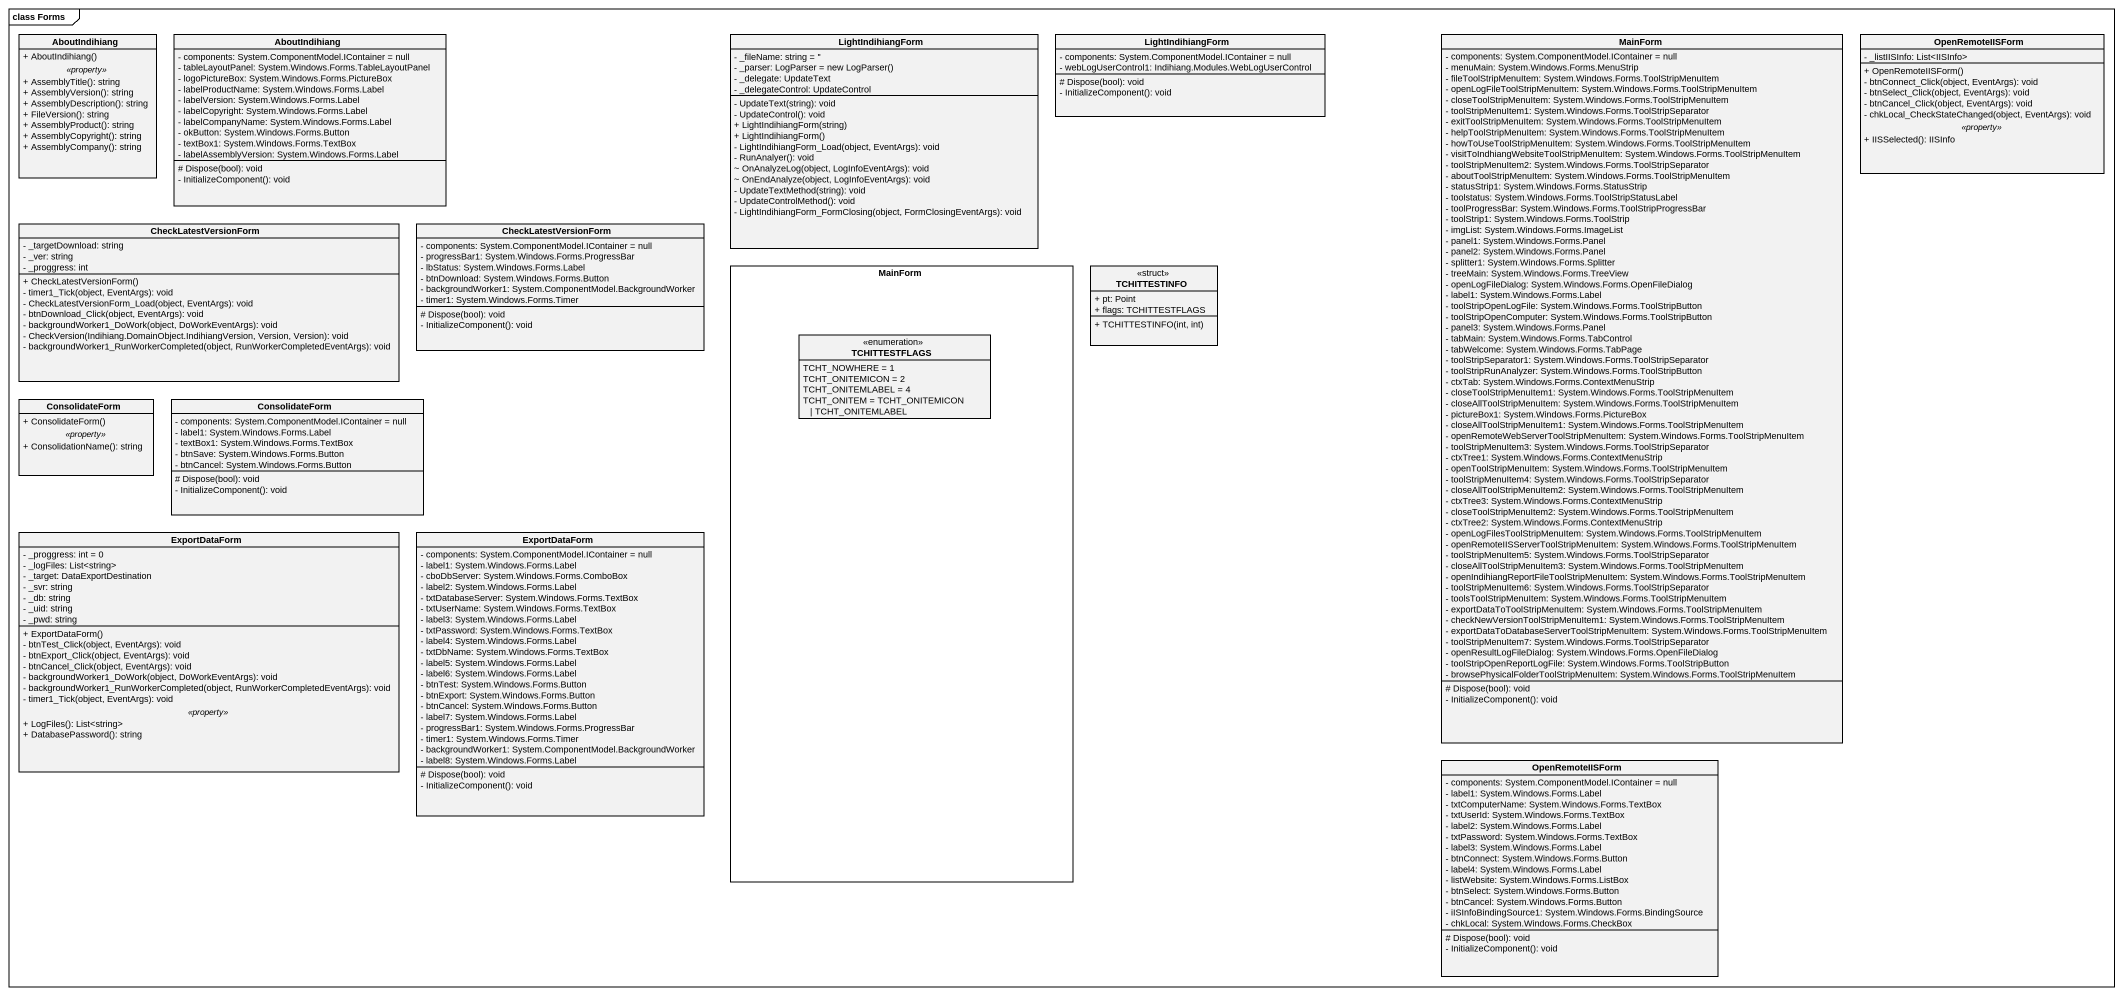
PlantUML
@startuml
mainframe class Forms
hide circle
hide empty members
skinparam classAttributeIconSize 0
class AboutIndihiang {
  + AboutIndihiang()
  .. <<property>> ..
  + AssemblyTitle(): string
  + AssemblyVersion(): string
  + AssemblyDescription(): string
  + FileVersion(): string
  + AssemblyProduct(): string
  + AssemblyCopyright(): string
  + AssemblyCompany(): string
}
class "AboutIndihiang" as AboutIndihiang_2 {
  - components: System.ComponentModel.IContainer = null
  - tableLayoutPanel: System.Windows.Forms.TableLayoutPanel
  - logoPictureBox: System.Windows.Forms.PictureBox
  - labelProductName: System.Windows.Forms.Label
  - labelVersion: System.Windows.Forms.Label
  - labelCopyright: System.Windows.Forms.Label
  - labelCompanyName: System.Windows.Forms.Label
  - okButton: System.Windows.Forms.Button
  - textBox1: System.Windows.Forms.TextBox
  - labelAssemblyVersion: System.Windows.Forms.Label
  # Dispose(bool): void
  - InitializeComponent(): void
}
class LightIndihiangForm {
  - _fileName: string = ''
  {field} - _parser: LogParser = new LogParser()
  - _delegate: UpdateText
  - _delegateControl: UpdateControl
  - UpdateText(string): void
  - UpdateControl(): void
  + LightIndihiangForm(string)
  + LightIndihiangForm()
  - LightIndihiangForm_Load(object, EventArgs): void
  - RunAnalyer(): void
  ~ OnAnalyzeLog(object, LogInfoEventArgs): void
  ~ OnEndAnalyze(object, LogInfoEventArgs): void
  - UpdateTextMethod(string): void
  - UpdateControlMethod(): void
  - LightIndihiangForm_FormClosing(object, FormClosingEventArgs): void
}
class "LightIndihiangForm" as LightIndihiangForm_2 {
  - components: System.ComponentModel.IContainer = null
  - webLogUserControl1: Indihiang.Modules.WebLogUserControl
  # Dispose(bool): void
  - InitializeComponent(): void
}
class MainForm {
  - components: System.ComponentModel.IContainer = null
  - menuMain: System.Windows.Forms.MenuStrip
  - fileToolStripMenuItem: System.Windows.Forms.ToolStripMenuItem
  - openLogFileToolStripMenuItem: System.Windows.Forms.ToolStripMenuItem
  - closeToolStripMenuItem: System.Windows.Forms.ToolStripMenuItem
  - toolStripMenuItem1: System.Windows.Forms.ToolStripSeparator
  - exitToolStripMenuItem: System.Windows.Forms.ToolStripMenuItem
  - helpToolStripMenuItem: System.Windows.Forms.ToolStripMenuItem
  - howToUseToolStripMenuItem: System.Windows.Forms.ToolStripMenuItem
  - visitToIndhiangWebsiteToolStripMenuItem: System.Windows.Forms.ToolStripMenuItem
  - toolStripMenuItem2: System.Windows.Forms.ToolStripSeparator
  - aboutToolStripMenuItem: System.Windows.Forms.ToolStripMenuItem
  - statusStrip1: System.Windows.Forms.StatusStrip
  - toolstatus: System.Windows.Forms.ToolStripStatusLabel
  - toolProgressBar: System.Windows.Forms.ToolStripProgressBar
  - toolStrip1: System.Windows.Forms.ToolStrip
  - imgList: System.Windows.Forms.ImageList
  - panel1: System.Windows.Forms.Panel
  - panel2: System.Windows.Forms.Panel
  - splitter1: System.Windows.Forms.Splitter
  - treeMain: System.Windows.Forms.TreeView
  - openLogFileDialog: System.Windows.Forms.OpenFileDialog
  - label1: System.Windows.Forms.Label
  - toolStripOpenLogFile: System.Windows.Forms.ToolStripButton
  - toolStripOpenComputer: System.Windows.Forms.ToolStripButton
  - panel3: System.Windows.Forms.Panel
  - tabMain: System.Windows.Forms.TabControl
  - tabWelcome: System.Windows.Forms.TabPage
  - toolStripSeparator1: System.Windows.Forms.ToolStripSeparator
  - toolStripRunAnalyzer: System.Windows.Forms.ToolStripButton
  - ctxTab: System.Windows.Forms.ContextMenuStrip
  - closeToolStripMenuItem1: System.Windows.Forms.ToolStripMenuItem
  - closeAllToolStripMenuItem: System.Windows.Forms.ToolStripMenuItem
  - pictureBox1: System.Windows.Forms.PictureBox
  - closeAllToolStripMenuItem1: System.Windows.Forms.ToolStripMenuItem
  - openRemoteWebServerToolStripMenuItem: System.Windows.Forms.ToolStripMenuItem
  - toolStripMenuItem3: System.Windows.Forms.ToolStripSeparator
  - ctxTree1: System.Windows.Forms.ContextMenuStrip
  - openToolStripMenuItem: System.Windows.Forms.ToolStripMenuItem
  - toolStripMenuItem4: System.Windows.Forms.ToolStripSeparator
  - closeAllToolStripMenuItem2: System.Windows.Forms.ToolStripMenuItem
  - ctxTree3: System.Windows.Forms.ContextMenuStrip
  - closeToolStripMenuItem2: System.Windows.Forms.ToolStripMenuItem
  - ctxTree2: System.Windows.Forms.ContextMenuStrip
  - openLogFilesToolStripMenuItem: System.Windows.Forms.ToolStripMenuItem
  - openRemoteIISServerToolStripMenuItem: System.Windows.Forms.ToolStripMenuItem
  - toolStripMenuItem5: System.Windows.Forms.ToolStripSeparator
  - closeAllToolStripMenuItem3: System.Windows.Forms.ToolStripMenuItem
  - openIndihiangReportFileToolStripMenuItem: System.Windows.Forms.ToolStripMenuItem
  - toolStripMenuItem6: System.Windows.Forms.ToolStripSeparator
  - toolsToolStripMenuItem: System.Windows.Forms.ToolStripMenuItem
  - exportDataToToolStripMenuItem: System.Windows.Forms.ToolStripMenuItem
  - checkNewVersionToolStripMenuItem1: System.Windows.Forms.ToolStripMenuItem
  - exportDataToDatabaseServerToolStripMenuItem: System.Windows.Forms.ToolStripMenuItem
  - toolStripMenuItem7: System.Windows.Forms.ToolStripSeparator
  - openResultLogFileDialog: System.Windows.Forms.OpenFileDialog
  - toolStripOpenReportLogFile: System.Windows.Forms.ToolStripButton
  - browsePhysicalFolderToolStripMenuItem: System.Windows.Forms.ToolStripMenuItem
  # Dispose(bool): void
  - InitializeComponent(): void
}
class OpenRemoteIISForm {
  - _listIISInfo: List<IISInfo>
  --
  + OpenRemoteIISForm()
  - btnConnect_Click(object, EventArgs): void
  - btnSelect_Click(object, EventArgs): void
  - btnCancel_Click(object, EventArgs): void
  - chkLocal_CheckStateChanged(object, EventArgs): void
  .. <<property>> ..
  + IISSelected(): IISInfo
}
class CheckLatestVersionForm {
  - _targetDownload: string
  - _ver: string
  - _proggress: int
  + CheckLatestVersionForm()
  - timer1_Tick(object, EventArgs): void
  - CheckLatestVersionForm_Load(object, EventArgs): void
  - btnDownload_Click(object, EventArgs): void
  - backgroundWorker1_DoWork(object, DoWorkEventArgs): void
  - CheckVersion(Indihiang.DomainObject.IndihiangVersion, Version, Version): void
  - backgroundWorker1_RunWorkerCompleted(object, RunWorkerCompletedEventArgs): void
}
class "CheckLatestVersionForm" as CheckLatestVersionForm_2 {
  - components: System.ComponentModel.IContainer = null
  - progressBar1: System.Windows.Forms.ProgressBar
  - lbStatus: System.Windows.Forms.Label
  - btnDownload: System.Windows.Forms.Button
  - backgroundWorker1: System.ComponentModel.BackgroundWorker
  - timer1: System.Windows.Forms.Timer
  # Dispose(bool): void
  - InitializeComponent(): void
}
rectangle "MainForm" as MainForm_2 {
  enum TCHITTESTFLAGS {
    TCHT_NOWHERE = 1
    TCHT_ONITEMICON = 2
    TCHT_ONITEMLABEL = 4
    TCHT_ONITEM = TCHT_ONITEMICON | TCHT_ONITEMLABEL
  }
}
class TCHITTESTINFO <<struct>> {
  + pt: Point
  + flags: TCHITTESTFLAGS
  + TCHITTESTINFO(int, int)
}
class ConsolidateForm {
  + ConsolidateForm()
  .. <<property>> ..
  + ConsolidationName(): string
}
class "ConsolidateForm" as ConsolidateForm_2 {
  - components: System.ComponentModel.IContainer = null
  - label1: System.Windows.Forms.Label
  - textBox1: System.Windows.Forms.TextBox
  - btnSave: System.Windows.Forms.Button
  - btnCancel: System.Windows.Forms.Button
  # Dispose(bool): void
  - InitializeComponent(): void
}
class ExportDataForm {
  - _proggress: int = 0
  - _logFiles: List<string>
  - _target: DataExportDestination
  - _svr: string
  - _db: string
  - _uid: string
  - _pwd: string
  --
  + ExportDataForm()
  - btnTest_Click(object, EventArgs): void
  - btnExport_Click(object, EventArgs): void
  - btnCancel_Click(object, EventArgs): void
  - backgroundWorker1_DoWork(object, DoWorkEventArgs): void
  - backgroundWorker1_RunWorkerCompleted(object, RunWorkerCompletedEventArgs): void
  - timer1_Tick(object, EventArgs): void
  .. <<property>> ..
  + LogFiles(): List<string>
  + DatabasePassword(): string
}
class "ExportDataForm" as ExportDataForm_2 {
  - components: System.ComponentModel.IContainer = null
  - label1: System.Windows.Forms.Label
  - cboDbServer: System.Windows.Forms.ComboBox
  - label2: System.Windows.Forms.Label
  - txtDatabaseServer: System.Windows.Forms.TextBox
  - txtUserName: System.Windows.Forms.TextBox
  - label3: System.Windows.Forms.Label
  - txtPassword: System.Windows.Forms.TextBox
  - label4: System.Windows.Forms.Label
  - txtDbName: System.Windows.Forms.TextBox
  - label5: System.Windows.Forms.Label
  - label6: System.Windows.Forms.Label
  - btnTest: System.Windows.Forms.Button
  - btnExport: System.Windows.Forms.Button
  - btnCancel: System.Windows.Forms.Button
  - label7: System.Windows.Forms.Label
  - progressBar1: System.Windows.Forms.ProgressBar
  - timer1: System.Windows.Forms.Timer
  - backgroundWorker1: System.ComponentModel.BackgroundWorker
  - label8: System.Windows.Forms.Label
  # Dispose(bool): void
  - InitializeComponent(): void
}
class "OpenRemoteIISForm" as OpenRemoteIISForm_2 {
  - components: System.ComponentModel.IContainer = null
  - label1: System.Windows.Forms.Label
  - txtComputerName: System.Windows.Forms.TextBox
  - txtUserId: System.Windows.Forms.TextBox
  - label2: System.Windows.Forms.Label
  - txtPassword: System.Windows.Forms.TextBox
  - label3: System.Windows.Forms.Label
  - btnConnect: System.Windows.Forms.Button
  - label4: System.Windows.Forms.Label
  - listWebsite: System.Windows.Forms.ListBox
  - btnSelect: System.Windows.Forms.Button
  - btnCancel: System.Windows.Forms.Button
  - iISInfoBindingSource1: System.Windows.Forms.BindingSource
  - chkLocal: System.Windows.Forms.CheckBox
  # Dispose(bool): void
  - InitializeComponent(): void
}
@enduml
